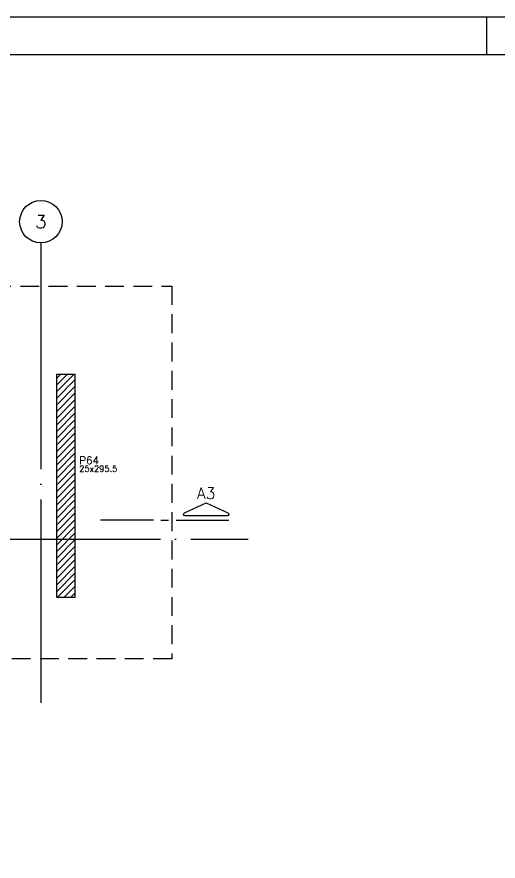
# Model space of a CAD drawing. Header units: millimetres. Extents: x 7530 to 14400, y -7174 to -2969.
# Drawn here: x 10077 to 10715, y -4088 to -2969 of the extents above; entities that cross this region are included whole.
import ezdxf
from ezdxf.enums import TextEntityAlignment as Align

# ---------------------------------------------------------------- set-up
doc = ezdxf.new("R2010")
doc.units = ezdxf.units.MM
doc.header["$LTSCALE"] = 50
doc.linetypes.add('DASHED', pattern=[0.75, 0.5, -0.25])
doc.linetypes.add('EIXO', pattern=[6.8, 6, -0.4, 0, -0.4])
for name, color, linetype in [('F-AUX-RED', 1, 'Continuous'), ('F-CORTE-INDICAÇÃO', 4, 'Continuous'), ('F-EIXO', 12, 'EIXO'), ('F-MARGEM', 1, 'Continuous'), ('F-PILARES-DIM', 172, 'Continuous'), ('F-PILARES-HACH', 174, 'Continuous'), ('F-PILARES-NOME', 170, 'Continuous'), ('F-PILARES-S', 170, 'Continuous'), ('F-TEXTO', 6, 'Continuous')]:
    doc.layers.add(name, color=color, linetype=linetype)
doc.styles.add('MCP', font='romans.shx')
doc.styles.add('ROMANS', font='romans.shx')

# ---------------------------------------------------------------- blocks, each defined once
blk = doc.blocks.new('*U21')
at = {"layer": 'F-EIXO'}
blk.add_line((0, 0), (1096.5, 0), dxfattribs=at)
at = {"layer": 'F-EIXO', "color": 2, "linetype": 'Continuous'}
blk.add_circle((-28.2, 0), 28.2, dxfattribs=at)
at = {"layer": 'F-TEXTO', "style": 'ROMANS'}
blk.add_attdef('EIXO', text='', height=17.5, dxfattribs=at).set_placement((-28.2, 0), align=Align.MIDDLE_CENTER)
blk = doc.blocks.new('*U22')
at = {"layer": 'F-EIXO'}
blk.add_line((0, 0), (0, -609.8), dxfattribs=at)
at = {"layer": 'F-EIXO', "color": 2, "linetype": 'Continuous'}
blk.add_circle((0, 28.2), 28.2, dxfattribs=at)
at = {"layer": 'F-TEXTO', "style": 'ROMANS'}
blk.add_attdef('EIXO', text='', height=17.5, rotation=360, dxfattribs=at).set_placement((0, 28.2), align=Align.MIDDLE_CENTER)
blk = doc.blocks.new('*U7')
at = {"layer": 'F-CORTE-INDICAÇÃO'}
for p, q in [((-100, 0), (-170, 0)), ((-80, 0), (-90, 0)), ((-70, 0), (0, 0))]:
    blk.add_line(p, q, dxfattribs=at)
blk.add_lwpolyline([(-112, 6, 0.802585), (-111.2, 9.8), (-140, 23.3), (-168.8, 9.8, 0.802585), (-168, 6)], format="xyb", close=True, dxfattribs=at)
at = {"layer": 'F-CORTE-INDICAÇÃO', "style": 'ROMANS'}
blk.add_attdef('CORTE', text='', height=15, dxfattribs=at).set_placement((-140, 35.8), align=Align.MIDDLE_CENTER)
at = {"layer": 'F-CORTE-INDICAÇÃO', "color": 2, "style": 'ROMANS'}
blk.add_attdef('FOLHA', text='', height=12, dxfattribs=at).set_placement((-140, -10), align=Align.MIDDLE_CENTER)
blk = doc.blocks.new('A0-1L')
at = {"layer": 'F-MARGEM', "color": 2}
for p, q in [((0, 84.1), (137.4, 84.1)), ((63.4, 84.1), (63.4, 83.1)), ((63.4, 84.1), (63.4, 83.1))]:
    blk.add_line(p, q, dxfattribs=at)
blk.add_lwpolyline([(0, 84.1), (137.4, 84.1), (137.4, 0), (0, 0)], close=True, dxfattribs=at)
at = {"layer": 'F-MARGEM', "color": 7}
blk.add_lwpolyline([(2.5, 83.1), (136.4, 83.1), (136.4, 1), (2.5, 1)], close=True, dxfattribs=at)

msp = doc.modelspace()

# ---------------------------------------------------------------- hatches: boundary and pattern name
at = {"layer": 'F-PILARES-HACH', "linetype": 'Continuous'}
h = msp.add_hatch(dxfattribs=at)
h.set_pattern_fill('ANSI31', color=256, scale=50, style=0)
h.set_pattern_definition([(45, (11368.322, 6134.6034), (-4.4194174, 4.4194174), [])])
h.paths.add_polyline_path([(10129.322, -3738.397), (10154.322, -3738.397), (10154.322, -3442.897), (10129.322, -3442.897)], flags=16)

# ---------------------------------------------------------------- linework, layer by layer
at = {"layer": 'F-AUX-RED', "color": 1, "linetype": 'DASHED'}
msp.add_lwpolyline([(9369.028, -3325.639), (10282.649, -3325.639), (10282.649, -3819.927), (9369.028, -3819.927)], close=True, dxfattribs=at)
at = {"layer": 'F-PILARES-S', "linetype": 'Continuous'}
msp.add_lwpolyline([(10129.322, -3738.397), (10154.322, -3738.397), (10154.322, -3442.897), (10129.322, -3442.897), (10129.322, -3738.397)], dxfattribs=at)

# ---------------------------------------------------------------- block references
at = {"layer": 'F-CORTE-INDICAÇÃO', "linetype": 'Continuous'}
ref = msp.add_blockref('*U7', (10188.075, -3636.297), dxfattribs=dict(at, xscale=-1))
ref.add_attrib('CORTE', 'A3', dxfattribs={"height": 15, "style": 'ROMANS'}).set_placement((10328.075, -3600.533), align=Align.MIDDLE_CENTER)
at = {"layer": 'F-EIXO', "linetype": 'Continuous'}
for name, p, values in [('*U22', (10108.822, -3268.492), {'EIXO': '3'}), ('*U21', (9287.353, -3661.297), {'EIXO': 'TE'})]:
    msp.add_blockref(name, p, dxfattribs=at).add_auto_attribs(values)
at = {"layer": 'F-MARGEM', "xscale": 50, "yscale": 50, "zscale": 50}
msp.add_blockref('A0-1L', (7530, -7173.635), dxfattribs=at)

# ---------------------------------------------------------------- texts
at = {"layer": 'F-PILARES-DIM', "linetype": 'Continuous', "style": 'MCP'}
msp.add_text('25x295.5', height=8, dxfattribs=at).set_placement((10159.733, -3571.918))
at = {"layer": 'F-PILARES-NOME', "linetype": 'Continuous', "style": 'MCP'}
msp.add_text('P64', height=10, dxfattribs=at).set_placement((10159.733, -3561.918))

doc.saveas('drawing.dxf')
